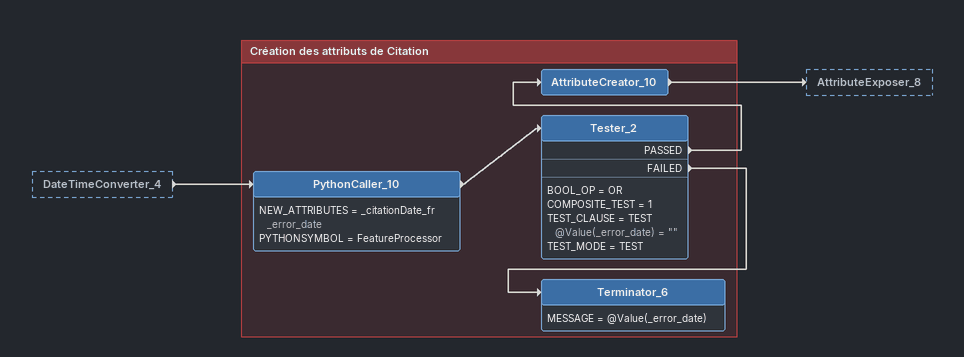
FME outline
DateTimeConverter_4 [outside]
    -> PythonCaller_10

Bookmark: Création des attributs de Citation
PythonCaller_10
    NEW_ATTRIBUTES = _citationDate_fr _error_date
    PYTHONSYMBOL = FeatureProcessor
    -> Tester_2
Tester_2
    BOOL_OP = OR
    COMPOSITE_TEST = 1
    TEST_CLAUSE = TEST @Value(_error_date) = ""
    TEST_MODE = TEST
    PASSED -> AttributeCreator_10
    FAILED -> Terminator_6
AttributeCreator_10
    -> AttributeExposer_8
Terminator_6
    MESSAGE = @Value(_error_date)
